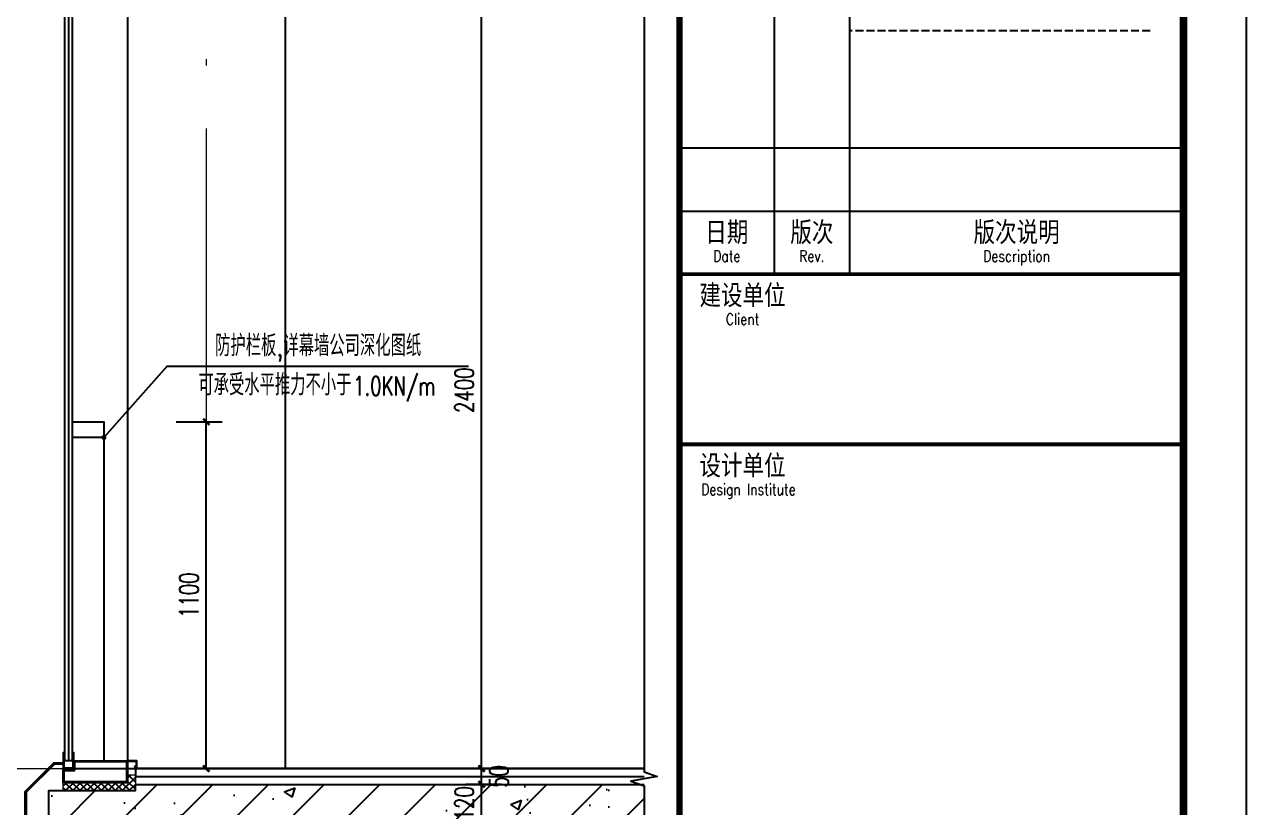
# Model space of a CAD drawing. Header units: millimetres. Extents: x -13830 to 215738, y -24143 to 193994.
# Drawn here: x 195039 to 198918, y 59605 to 62089 of the extents above; entities that cross this region are included whole.
import ezdxf
from ezdxf.enums import TextEntityAlignment as Align

# ---------------------------------------------------------------- set-up
doc = ezdxf.new("R2010")
doc.units = ezdxf.units.MM
doc.header["$LTSCALE"] = 100
for name, pattern in [('CENTER2', [28.575, 19.05, -3.175, 3.175, -3.175]), ('DASH', [0.35, 0.25, -0.1]), ('DOTE', [2.42, 2, -0.2, 0.02, -0.2])]:
    doc.linetypes.add(name, pattern=pattern)
doc.layers.get('0').update_dxf_attribs({"linetype": 'CONTINUOUS'})
doc.layers.get('DEFPOINTS').update_dxf_attribs({"linetype": 'CONTINUOUS'})
doc.layers.add('A-_ANOTGRID_E-', color=8, linetype='CENTER2', lineweight=5)
doc.layers.add('A-_FNSH----_H-', color=7, linetype='Continuous', lineweight=13, true_color=0x007d00, plot=False)
for name, color, linetype in [('A-_WIND----_E-', 4, 'CONTINUOUS'), ('A-Fin-Stone', 64, 'CONTINUOUS'), ('A-Line', 143, 'CONTINUOUS'), ('D-HATCH', 8, 'CONTINUOUS'), ('DIM_SYMB', 3, 'CONTINUOUS'), ('MCST Section A$0$D-METAL', 74, 'CONTINUOUS'), ('MCST Section B$0$A-_FLOR----_E-', 21, 'CONTINUOUS'), ('MCST Section B$0$A-_WIND----_E-', 4, 'CONTINUOUS'), ('PUB_DIM', 3, 'CONTINUOUS'), ('PUB_HATCH', 8, 'CONTINUOUS'), ('PUB_TEXT', 7, 'CONTINUOUS'), ('RAIL', 163, 'CONTINUOUS'), ('WALL', 2, 'CONTINUOUS'), ('WINDOW', 4, 'CONTINUOUS'), ('图框', 7, 'CONTINUOUS')]:
    doc.layers.add(name, color=color, linetype=linetype)
doc.styles.add('_TCH_DIM', font='SIMPLEX', dxfattribs={"bigfont": 'GBCBIG'})
doc.styles.add('_TCH_DIM_T3', font='SIMPLEX', dxfattribs={"width": 0.705882, "bigfont": 'GBCBIG'})
doc.styles.add('TKZ2_tjkts.shx', font='tjromant.shx', dxfattribs={"bigfont": 'tjkts.shx'})
doc.dimstyles.new('_TCH_ARCH&&20', dxfattribs={"dimtxt": 59.5, "dimasz": 20, "dimexe": 50, "dimexo": 60, "dimgap": 25.25, "dimtad": 1, "dimdec": 0, "dimzin": 0, "dimdsep": 46, "dimtxsty": '_TCH_DIM_T3', "dimblk": 'ARCHTICK', "dimcen": 0.09, "dimclrt": 7, "dimazin": 2, "dimtfac": 1, "dimtdec": 0, "dimtix": 1, "dimtmove": 2, "dimatfit": 3, "dimfxl": 1, "dimtolj": 1, "dimtzin": 0, "dimarcsym": 0})

# ---------------------------------------------------------------- blocks, each defined once
blk = doc.blocks.new('TJAD_TK_A1')
for p, q in [((1266.38, 940.45), (1266.38, 767.45)), ((1278.38, 940.45), (1278.38, 767.45)), ((1251.38, 777.45), (1263.38, 777.45)), ((1251.38, 777.45), (1331.38, 777.45)), ((1251.38, 767.45), (1331.38, 767.45))]:
    blk.add_line(p, q)
for points, const_width in [([(1251.38, 940.45), (1251.38, 366.45)], 1), ([(1251.38, 767.45), (1331.38, 767.45)], 0.6)]:
    blk.add_lwpolyline(points, dxfattribs=dict(const_width=const_width))
at = {"layer": '图框'}
for p, q in [((500.38, 356.45), (500.38, 950.45)), ((1341.38, 356.45), (1341.38, 950.45)), ((1251.38, 787.45), (1331.38, 787.45))]:
    blk.add_line(p, q, dxfattribs=at)
at = {"layer": '图框', "const_width": 1.2}
blk.add_lwpolyline([(1331.38, 940.45), (525.38, 940.45), (525.38, 366.45), (1331.38, 366.45)], close=True, dxfattribs=at)
at = {"layer": '图框', "const_width": 0.6}
blk.add_lwpolyline([(1251.38, 740.45), (1331.38, 740.45)], dxfattribs=at)
at = {"style": 'TKZ2_tjkts.shx'}
for s, p in [('日期', (1258.88, 774)), ('版次', (1272.38, 774)), ('版次说明', (1304.88, 774)), ('建设单位', (1261.38, 764)), ('设计单位', (1261.38, 737))]:
    blk.add_text(s, height=3.6, dxfattribs=at).set_placement(p, align=Align.MIDDLE_CENTER)
at = {"style": 'TKZ2_tjkts.shx', "width": 0.8}
for s, p in [('Date', (1258.88, 770.3)), ('Rev.', (1272.38, 770.3)), ('Description', (1304.88, 770.3)), ('Client', (1261.38, 760.3)), ('Design Institute', (1262.31, 733.3))]:
    blk.add_text(s, height=1.8, dxfattribs=at).set_placement(p, align=Align.MIDDLE_CENTER)
blk = doc.blocks.new('180703-expo')
at = {"layer": '图框'}
blk.add_blockref('TJAD_TK_A1', (-500.38, -356.45), dxfattribs=at)
blk = doc.blocks.new('_ArchTick')
at = {"color": 0, "linetype": 'ByBlock', "const_width": 0.4}
blk.add_lwpolyline([(-0.5, -0.5), (0.5, 0.5)], dxfattribs=at)
blk = doc.blocks.new('*D462')
at = {"layer": 'DEFPOINTS', "color": 0, "transparency": 16777216}
for p in [(196489.8, 62128.7), (196613, 62128.7), (196613, 59728.7)]:
    blk.add_point(p, dxfattribs=at)
at = {"layer": 'PUB_DIM', "color": 0, "lineweight": -2, "transparency": 16777216}
for p, q in [((196553, 62128.7), (196439.8, 62128.7)), ((196489.8, 59728.7), (196489.8, 62128.7)), ((196553, 59728.7), (196439.8, 59728.7))]:
    blk.add_line(p, q, dxfattribs=at)
at = {"layer": 'PUB_DIM', "color": 0, "lineweight": -2, "transparency": 16777216, "xscale": 20, "yscale": 20, "zscale": 20}
for p, rotation in [((196489.8, 62128.7), 90), ((196489.8, 59728.7), 270)]:
    blk.add_blockref('_ArchTick', p, dxfattribs=dict(at, rotation=rotation))
at = {"layer": 'PUB_DIM', "color": 7, "transparency": 16777216, "insert": (196434.8, 60928.7), "char_height": 59.5, "attachment_point": 5, "rotation": 90, "style": '_TCH_DIM_T3'}
blk.add_mtext('\\A1;2400', dxfattribs=at)
blk = doc.blocks.new('*D463')
at = {"layer": 'DEFPOINTS', "color": 0, "transparency": 16777216}
for p in [(196489.8, 59728.7), (196613, 59728.7), (196613, 59678.7)]:
    blk.add_point(p, dxfattribs=at)
at = {"layer": 'PUB_DIM', "color": 0, "lineweight": -2, "transparency": 16777216}
for p, q in [((196489.8, 59728.7), (196489.8, 59748.7)), ((196553, 59728.7), (196439.8, 59728.7)), ((196489.8, 59678.7), (196489.8, 59728.7)), ((196553, 59678.7), (196439.8, 59678.7)), ((196489.8, 59678.7), (196489.8, 59658.7))]:
    blk.add_line(p, q, dxfattribs=at)
at = {"layer": 'PUB_DIM', "color": 0, "lineweight": -2, "transparency": 16777216, "xscale": 20, "yscale": 20, "zscale": 20}
for p, rotation in [((196489.8, 59728.7), 270), ((196489.8, 59678.7), 90)]:
    blk.add_blockref('_ArchTick', p, dxfattribs=dict(at, rotation=rotation))
at = {"layer": 'PUB_DIM', "color": 7, "transparency": 16777216, "insert": (196544.8, 59703.7), "char_height": 59.5, "attachment_point": 5, "rotation": 90, "style": '_TCH_DIM_T3'}
blk.add_mtext('\\A1;50', dxfattribs=at)
blk = doc.blocks.new('*D464')
at = {"layer": 'DEFPOINTS', "color": 0, "transparency": 16777216}
for p in [(196489.8, 59678.7), (196613, 59678.7), (196613, 59558.7)]:
    blk.add_point(p, dxfattribs=at)
at = {"layer": 'PUB_DIM', "color": 0, "lineweight": -2, "transparency": 16777216}
for p, q in [((196553, 59678.7), (196439.8, 59678.7)), ((196489.8, 59678.7), (196489.8, 59698.7)), ((196489.8, 59558.7), (196489.8, 59678.7)), ((196553, 59558.7), (196439.8, 59558.7)), ((196489.8, 59558.7), (196489.8, 59538.7))]:
    blk.add_line(p, q, dxfattribs=at)
at = {"layer": 'PUB_DIM', "color": 0, "lineweight": -2, "transparency": 16777216, "xscale": 20, "yscale": 20, "zscale": 20}
for p, rotation in [((196489.8, 59678.7), 270), ((196489.8, 59558.7), 90)]:
    blk.add_blockref('_ArchTick', p, dxfattribs=dict(at, rotation=rotation))
at = {"layer": 'PUB_DIM', "color": 7, "transparency": 16777216, "insert": (196434.8, 59618.7), "char_height": 59.5, "attachment_point": 5, "rotation": 90, "style": '_TCH_DIM_T3'}
blk.add_mtext('\\A1;120', dxfattribs=at)
blk = doc.blocks.new('*D479')
at = {"layer": 'DEFPOINTS', "color": 0, "transparency": 16777216}
for p in [(195460.3, 60828.7), (195615.9, 60828.7), (195460.3, 59728.7)]:
    blk.add_point(p, dxfattribs=at)
at = {"layer": 'PUB_DIM', "color": 0, "lineweight": -2, "transparency": 16777216}
for p, q in [((195520.3, 60828.7), (195665.9, 60828.7)), ((195615.9, 59728.7), (195615.9, 60828.7)), ((195520.3, 59728.7), (195665.9, 59728.7))]:
    blk.add_line(p, q, dxfattribs=at)
at = {"layer": 'PUB_DIM', "color": 0, "lineweight": -2, "transparency": 16777216, "xscale": 20, "yscale": 20, "zscale": 20}
for p, rotation in [((195615.9, 60828.7), 90), ((195615.9, 59728.7), 270)]:
    blk.add_blockref('_ArchTick', p, dxfattribs=dict(at, rotation=rotation))
at = {"layer": 'PUB_DIM', "color": 7, "transparency": 16777216, "insert": (195560.9, 60278.7), "char_height": 59.5, "attachment_point": 5, "rotation": 90, "style": '_TCH_DIM_T3'}
blk.add_mtext('\\A1;1100', dxfattribs=at)

msp = doc.modelspace()

# ---------------------------------------------------------------- hatches: boundary and pattern name
at = {"layer": 'D-HATCH'}
h = msp.add_hatch(dxfattribs=at)
h.set_pattern_fill('ANSI37', color=254, scale=5, style=0)
h.set_pattern_definition([(45, (-156014.134, 441892.647), (-11.22532015, 11.22532015), []), (135, (-156014.134, 441892.647), (-11.22532015, -11.22532015), [])])
h.paths.add_polyline_path([(195161.9, 59683.7), (195161.9, 59658.7), (195390.9, 59658.7), (195390.9, 59708.7), (195365.9, 59708.7), (195365.9, 59683.7)])
at = {"layer": 'PUB_HATCH'}
h = msp.add_hatch(dxfattribs=at)
h.set_pattern_fill('钢筋混凝土', color=256, scale=50)
h.set_pattern_definition([(45, (233788.4, 71313.87), (-88.38835, 88.38835), []), (50, (233788.4, 71313.87), (358.63, -31.376), [37.5, -412.5]), (355, (233788.4, 71313.87), (-69.3757, 376.096), [30, -330]), (100.4514, (233818.3, 71311.26), (289.2547, 344.7198), [31.87, -350.571]), (46.1842, (233788.4, 71413.87), (533.6205, -82.7595), [56.25, -618.75]), (96.6356, (233832.87, 71407), (467.3314, 487.059), [47.805, -525.8565]), (351.1842, (233788.4, 71413.9), (467.331, 487.059), [45, -495]), (21, (233838.4, 71388.87), (298.4535, -201.3094), [37.5, -412.5]), (326, (233838.4, 71388.87), (121.6577, 362.575), [30, -330]), (71.4514, (233863.27, 71372.1), (420.1113, 161.2652), [31.87, -350.571]), (37.5, (233788.4, 71313.87), (6.07993, 166.44693), [0, -326, 0, -335, 0, -331.25]), (7.5, (233788.4, 71313.87), (131.5348, 197.20586), [0, -191, 0, -318.5, 0, -126.25]), (327.5, (233676.9, 71313.87), (266.9112, -11.27744), [0, -125, 0, -390, 0, -517.5]), (317.5, (233626.9, 71313.87), (291.5931, 50.0525), [0, -162.5, 0, -259, 0, -367.5])])
h.paths.add_polyline_path([(197005.6, 59673.7), (196991.4, 59678.7), (195390.9, 59678.7), (195390.9, 59658.7), (195115.9, 59658.7), (195115.9, 59558.7), (195365.9, 59558.7), (195365.9, 59078.7), (195665.9, 59078.7), (195665.9, 59558.7), (197005.6, 59558.7)])

# ---------------------------------------------------------------- linework, layer by layer
at = {"color": 8}
msp.add_line((195178.4, 63190.7), (195178.4, 60755.5), dxfattribs=at)
msp.add_lwpolyline([(195178.4, 61469.8), (195178.4, 59754.7)], dxfattribs=at)
at = {"layer": 'A-_ANOTGRID_E-', "linetype": 'DOTE', "ltscale": 10}
for p, q in [((195615.9, 64178.9), (195615.9, 55278.7)), ((193252.4, 59728.7), (197005.6, 59728.7))]:
    msp.add_line(p, q, dxfattribs=at)
at = {"layer": 'A-_FNSH----_H-'}
msp.add_lwpolyline([(195161.9, 59683.7), (195365.9, 59683.7), (195365.9, 59708.7), (195390.9, 59708.7), (195390.9, 59658.7), (195161.9, 59658.7)], close=True, dxfattribs=at)
at = {"layer": 'A-_WIND----_E-'}
msp.add_lwpolyline([(195194.9, 59726.7), (195194.9, 59778.7), (195191.9, 59778.7), (195191.9, 59729.7), (195164.9, 59729.7), (195164.9, 59778.7), (195161.9, 59778.7), (195161.9, 59726.7), (195194.9, 59726.7)], dxfattribs=at)
msp.add_lwpolyline([(195195.9, 59725.7), (195195.9, 59753.7), (195365.9, 59753.7), (195365.9, 59683.7), (195161.9, 59683.7), (195161.9, 59725.7)], close=True, dxfattribs=at)
at = {"layer": 'A-_WIND----_E-', "color": 8}
msp.add_lwpolyline([(195198.9, 59722.7), (195198.9, 59750.7), (195362.9, 59750.7), (195362.9, 59686.7), (195164.9, 59686.7), (195164.9, 59722.7)], close=True, dxfattribs=at)
at = {"layer": 'A-Fin-Stone'}
msp.add_line((195131.9, 59747.2), (195161.9, 59747.2), dxfattribs=at)
for points in [[(195131.9, 59747.2), (195039.9, 59655.2), (195039.9, 59560.2), (195131.9, 59468.2), (195161.9, 59468.2)], [(195161.9, 59743.2), (195133.5, 59743.2), (195043.9, 59653.6), (195043.9, 59561.9), (195133.5, 59472.2), (195161.9, 59472.2)]]:
    msp.add_lwpolyline(points, dxfattribs=at)
at = {"layer": 'A-Line', "linetype": 'DASH'}
msp.add_line((198611.7, 62069.2), (197658.2, 62069.2), dxfattribs=at)
at = {"layer": 'DIM_SYMB'}
for points in [[(197005.6, 64385.7), (197005.6, 59718.7), (197047.6, 59703.4), (196963.6, 59688.6), (197005.6, 59673.7), (197005.6, 55006.6)], [(196448.3, 61004.3), (195490.4, 61004.3), (195290.9, 60778.7)]]:
    msp.add_lwpolyline(points, dxfattribs=at)
at = {"layer": 'DIM_SYMB', "const_width": 8}
msp.add_lwpolyline([(195293.5, 60781.7, 1), (195288.2, 60775.7, 1)], format="xyb", close=True, dxfattribs=at)
at = {"layer": 'MCST Section A$0$D-METAL', "ltscale": 0.01}
msp.add_lwpolyline([(195388.4, 59734.2), (195395.2, 59729.7), (195395.2, 59753.7), (195365.9, 59753.7), (195365.9, 59751.7), (195393.2, 59751.7), (195393.2, 59733.2), (195389.4, 59736), (195388.4, 59734.2)], dxfattribs=at)
at = {"layer": 'MCST Section B$0$A-_FLOR----_E-'}
msp.add_lwpolyline([(197005.6, 59728.7), (195390.9, 59728.7), (195390.9, 59703.7), (197005.6, 59703.7)], dxfattribs=at)
at = {"layer": 'MCST Section B$0$A-_WIND----_E-'}
for p, q in [((195165.9, 63190.7), (195165.9, 60755.5)), ((195190.9, 60755.5), (195190.9, 63190.7))]:
    msp.add_line(p, q, dxfattribs=at)
msp.add_lwpolyline([(195165.9, 61469.8), (195165.9, 59754.7), (195190.9, 59754.7), (195190.9, 61469.8)], dxfattribs=at)
at = {"layer": 'RAIL'}
for p, q in [((195365.9, 62608.7), (195365.9, 59728.7)), ((195865.9, 62608.7), (195865.9, 59728.7)), ((195165.9, 59728.7), (197005.6, 59728.7))]:
    msp.add_line(p, q, dxfattribs=at)
at = {"layer": 'WALL', "color": 1}
msp.add_lwpolyline([(197005.6, 59558.7), (195665.9, 59558.7), (195665.9, 59078.7), (195365.9, 59078.7), (195365.9, 59558.7), (195115.9, 59558.7), (195115.9, 59658.7), (195390.9, 59658.7), (195390.9, 59678.7), (197005.6, 59678.7)], dxfattribs=at)
at = {"layer": 'WINDOW'}
msp.add_line((195290.9, 60778.7), (195290.9, 59753.7), dxfattribs=at)
msp.add_lwpolyline([(195290.9, 60778.7), (195190.9, 60778.7), (195190.9, 60828.7), (195290.9, 60828.7)], close=True, dxfattribs=at)

# ---------------------------------------------------------------- block references
at = {"xscale": 20, "yscale": 20, "zscale": 20}
for p in [(182098.2, 53077.2), (198918.2, 53077.2)]:
    msp.add_blockref('180703-expo', p, dxfattribs=at)

# ---------------------------------------------------------------- texts
at = {"layer": 'PUB_TEXT', "style": '_TCH_DIM'}
for s, p in [('防护栏板', (195644, 61036.7)), ('详幕墙公司深化图纸', (195860.6, 61036.7)), ('可承受水平推力不小于', (195590.6, 60912.5))]:
    msp.add_text(s, height=67.52, dxfattribs=at).set_placement(p)
at = {"layer": 'PUB_TEXT', "style": '_TCH_DIM', "width": 0.705882}
for s, p in [(',', (195840.6, 61036.7)), ('1.0KN/m', (196082.1, 60912.5))]:
    msp.add_text(s, height=59.5, dxfattribs=at).set_placement(p)

# ---------------------------------------------------------------- dimensions: what is measured, and where the dimension line sits
at = {"layer": 'PUB_DIM'}
for p1, p2, distance, picture, middle in [((196613, 59728.7), (196613, 62128.7), 123.2, '*D462', (196434.8, 60928.7)), ((195460.3, 59728.7), (195460.3, 60828.7), -155.5, '*D479', (195560.9, 60278.7)), ((196613, 59558.7), (196613, 59678.7), 123.2, '*D464', (196434.8, 59618.7))]:
    dim = msp.add_aligned_dim(p1=p1, p2=p2, distance=distance, dimstyle='_TCH_ARCH&&20', dxfattribs=at)
    dim.commit()
    dim.dimension.update_dxf_attribs({"geometry": picture, "text_midpoint": middle})
dim = msp.add_linear_dim(base=(196489.8, 59728.7), p1=(196613, 59678.7), p2=(196613, 59728.7), angle=90, dimstyle='_TCH_ARCH&&20', dxfattribs=at)
dim.commit()
dim.dimension.update_dxf_attribs({"geometry": '*D463', "text_midpoint": (196544.8, 59703.7), "dimtype": 129})

doc.saveas('drawing.dxf')
